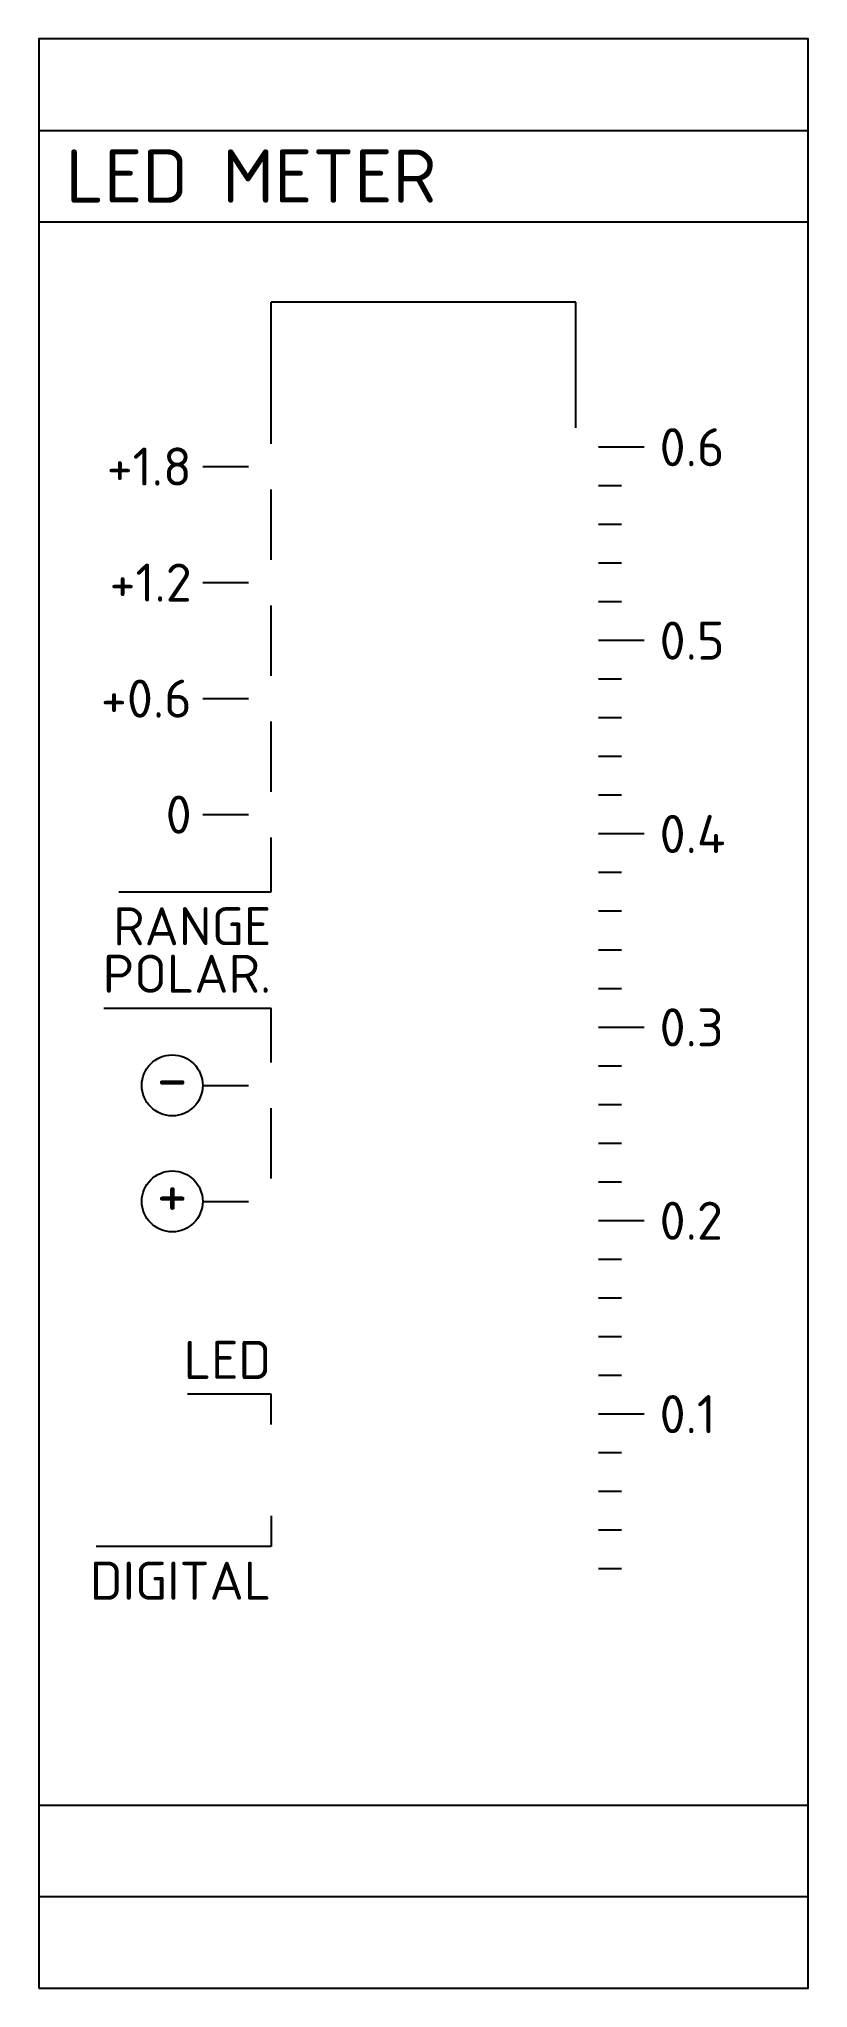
# Model space of a CAD drawing. Header units: millimetres. Extents: x 0 to 50, y 0 to 128.
import ezdxf
from ezdxf.enums import TextEntityAlignment as Align

# ---------------------------------------------------------------- set-up
doc = ezdxf.new("R2010")
doc.units = ezdxf.units.MM
doc.header["$LTSCALE"] = 10
doc.header["$MEASUREMENT"] = 0
doc.layers.get('0').update_dxf_attribs({"linetype": 'CONTINUOUS'})
doc.styles.add('ISO', font='isocpeur.ttf')

msp = doc.modelspace()

# ---------------------------------------------------------------- linework, layer by layer
at = {"color": 3}
for p, q in [((0, 122), (50.5, 122)), ((0, 116), (50.5, 116)), ((35.25, 110.72), (15.25, 110.72)), ((15.25, 101.42), (15.25, 110.72)), ((35.25, 102.46), (35.25, 110.72)), ((39.75, 101.19), (36.75, 101.19)), ((10.75, 99.92), (13.75, 99.92)), ((38.25, 98.65), (36.75, 98.65)), ((15.25, 93.8), (15.25, 98.42)), ((38.25, 96.11), (36.75, 96.11)), ((38.25, 93.57), (36.75, 93.57)), ((10.75, 92.3), (13.75, 92.3)), ((38.25, 91.03), (36.75, 91.03)), ((15.25, 86.18), (15.25, 90.8)), ((39.75, 88.49), (36.75, 88.49)), ((38.25, 85.95), (36.75, 85.95)), ((10.75, 84.68), (13.75, 84.68)), ((38.25, 83.41), (36.75, 83.41)), ((15.25, 78.56), (15.25, 83.18)), ((38.25, 80.87), (36.75, 80.87)), ((38.25, 78.33), (36.75, 78.33)), ((10.75, 77.06), (13.75, 77.06)), ((15.25, 71.98), (15.25, 75.56)), ((39.75, 75.79), (36.75, 75.79)), ((38.25, 73.25), (36.75, 73.25)), ((5.25, 71.98), (15.25, 71.98)), ((38.25, 70.71), (36.75, 70.71)), ((38.25, 68.17), (36.75, 68.17)), ((38.25, 65.63), (36.75, 65.63)), ((4.25, 64.36), (15.25, 64.36)), ((15.25, 60.78), (15.25, 64.36)), ((39.75, 63.09), (36.75, 63.09)), ((38.25, 60.55), (36.75, 60.55)), ((10.75, 59.28), (13.75, 59.28)), ((15.25, 53.16), (15.25, 57.78)), ((38.25, 58.01), (36.75, 58.01)), ((38.25, 55.47), (36.75, 55.47)), ((38.25, 52.93), (36.75, 52.93)), ((10.75, 51.66), (13.75, 51.66)), ((39.75, 50.39), (36.75, 50.39)), ((38.25, 47.85), (36.75, 47.85)), ((38.25, 45.31), (36.75, 45.31)), ((38.25, 42.77), (36.75, 42.77)), ((38.25, 40.23), (36.75, 40.23)), ((15.25, 39), (9.75, 39)), ((15.25, 37), (15.25, 39)), ((39.75, 37.69), (36.75, 37.69)), ((38.25, 35.15), (36.75, 35.15)), ((38.25, 32.61), (36.75, 32.61)), ((15.25, 31), (15.25, 29)), ((38.25, 30.07), (36.75, 30.07)), ((15.25, 29), (3.75, 29)), ((38.25, 27.53), (36.75, 27.53)), ((0, 12), (50.5, 12)), ((0, 6), (50.5, 6))]:
    msp.add_line(p, q, dxfattribs=at)
msp.add_lwpolyline([(0, 0), (50.5, 0), (50.5, 128), (0, 128)], close=True)
for centre in [(8.75, 59.28), (8.75, 51.66)]:
    msp.add_circle(centre, 2)

# ---------------------------------------------------------------- texts
at = {"color": 2, "style": 'ISO'}
msp.add_text('LED METER', height=3.5, dxfattribs=at).set_placement((1.75, 119), align=Align.MIDDLE_LEFT)
at = {"color": 7, "style": 'ISO'}
for s, p in [('0.6', (40.75, 101.19)), ('0.5', (40.75, 88.49)), ('0.4', (40.75, 75.79)), ('0.3', (40.75, 63.09)), ('0.2', (40.75, 50.39)), ('0.1', (40.75, 37.69))]:
    msp.add_text(s, height=2.5, dxfattribs=at).set_placement(p, align=Align.MIDDLE_LEFT)
for s, p in [('+1.8', (10.03, 99.92)), ('+1.2', (10.03, 92.3)), ('+0.6', (10.03, 84.68)), ('0', (10.03, 77.06))]:
    msp.add_text(s, height=2.5, dxfattribs=at).set_placement(p, align=Align.MIDDLE_RIGHT)
for s, p in [('RANGE', (15.25, 68.48)), ('POLAR.', (15.25, 65.36)), ('LED', (15.25, 40)), ('DIGITAL', (15.25, 25.5))]:
    msp.add_text(s, height=2.5, dxfattribs=at).set_placement(p, align=Align.RIGHT)
for s, p in [('-', (8.75, 59.78)), ('+', (8.75, 52.16))]:
    msp.add_text(s, height=3, dxfattribs=at).set_placement(p, align=Align.MIDDLE_CENTER)

doc.saveas('drawing.dxf')
